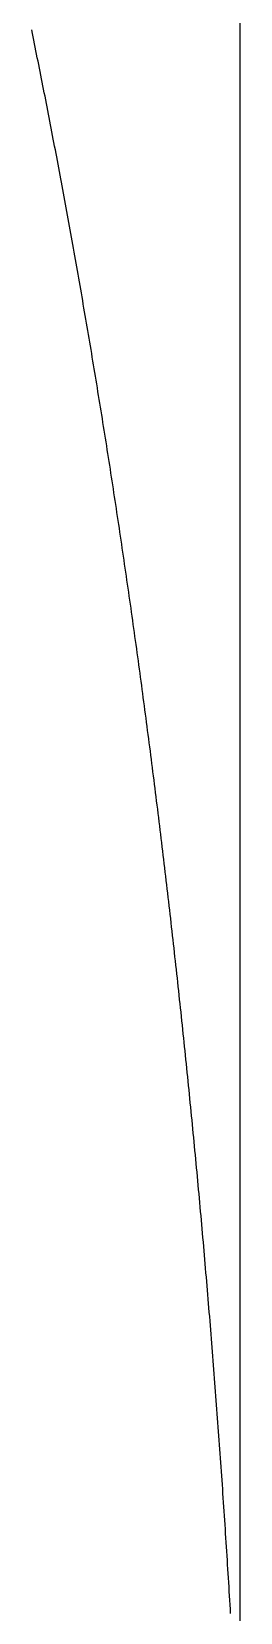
# Model space of a CAD drawing. Extents: x -14 to 315, y -179 to 16.
# Drawn here: x 312.48 to 315.25, y -26.02 to -5.02 of the extents above; entities that cross this region are included whole.
import ezdxf

# ---------------------------------------------------------------- set-up
doc = ezdxf.new("R2010")
doc.units = 0
doc.layers.add('BLACK', color=7, linetype='CONTINUOUS')

msp = doc.modelspace()

# ---------------------------------------------------------------- linework, layer by layer
at = {"layer": 'BLACK', "linetype": 'CONTINUOUS'}
for p, q in [((315.25, -66.5), (315.25, 9.5)), ((312.494104, -5.044883), (312.484724, -4.998959)), ((312.50348, -5.090887), (312.494104, -5.044883)), ((312.512842, -5.136921), (312.50348, -5.090887)), ((312.522199, -5.183035), (312.512842, -5.136921)), ((312.531542, -5.229179), (312.522199, -5.183035)), ((312.540881, -5.275402), (312.531542, -5.229179)), ((312.550206, -5.321657), (312.540881, -5.275402)), ((312.559525, -5.367989), (312.550206, -5.321657)), ((312.568831, -5.414353), (312.559525, -5.367989)), ((312.578132, -5.460795), (312.568831, -5.414353)), ((312.587419, -5.507268), (312.578132, -5.460795)), ((312.596701, -5.553819), (312.587419, -5.507268)), ((312.605968, -5.600401), (312.596701, -5.553819)), ((312.615231, -5.647061), (312.605968, -5.600401)), ((312.624479, -5.693751), (312.615231, -5.647061)), ((312.633723, -5.74052), (312.624479, -5.693751)), ((312.642952, -5.787319), (312.633723, -5.74052)), ((312.652176, -5.834196), (312.642952, -5.787319)), ((312.661385, -5.881103), (312.652176, -5.834196)), ((312.67059, -5.928088), (312.661385, -5.881103)), ((312.67978, -5.975104), (312.67059, -5.928088)), ((312.688964, -6.022196), (312.67978, -5.975104)), ((312.698134, -6.06932), (312.688964, -6.022196)), ((312.707299, -6.11652), (312.698134, -6.06932)), ((312.716449, -6.163751), (312.707299, -6.11652)), ((312.725594, -6.211059), (312.716449, -6.163751)), ((312.734724, -6.258397), (312.725594, -6.211059)), ((312.743849, -6.305812), (312.734724, -6.258397)), ((312.752959, -6.353257), (312.743849, -6.305812)), ((312.762064, -6.400779), (312.752959, -6.353257)), ((312.771153, -6.448331), (312.762064, -6.400779)), ((312.780237, -6.495959), (312.771153, -6.448331)), ((312.789307, -6.543618), (312.780237, -6.495959)), ((312.79837, -6.591353), (312.789307, -6.543618)), ((312.807419, -6.639117), (312.79837, -6.591353)), ((312.816462, -6.686958), (312.807419, -6.639117)), ((312.82549, -6.734829), (312.816462, -6.686958)), ((312.834512, -6.782775), (312.82549, -6.734829)), ((312.843519, -6.830752), (312.834512, -6.782775)), ((312.85252, -6.878804), (312.843519, -6.830752)), ((312.861506, -6.926886), (312.85252, -6.878804)), ((312.870486, -6.975043), (312.861506, -6.926886)), ((312.879451, -7.02323), (312.870486, -6.975043)), ((312.88841, -7.071493), (312.879451, -7.02323)), ((312.897354, -7.119784), (312.88841, -7.071493)), ((312.906292, -7.168151), (312.897354, -7.119784)), ((312.915214, -7.216548), (312.906292, -7.168151)), ((312.92413, -7.265019), (312.915214, -7.216548)), ((312.933031, -7.31352), (312.92413, -7.265019)), ((312.941925, -7.362096), (312.933031, -7.31352)), ((312.950805, -7.4107), (312.941925, -7.362096)), ((312.959677, -7.459379), (312.950805, -7.4107)), ((312.968535, -7.508088), (312.959677, -7.459379)), ((312.977386, -7.556871), (312.968535, -7.508088)), ((312.986221, -7.605682), (312.977386, -7.556871)), ((312.99505, -7.654568), (312.986221, -7.605682)), ((313.003864, -7.703483), (312.99505, -7.654568)), ((313.01267, -7.752472), (313.003864, -7.703483)), ((313.021461, -7.80149), (313.01267, -7.752472)), ((313.030246, -7.850581), (313.021461, -7.80149)), ((313.039015, -7.899701), (313.030246, -7.850581)), ((313.047777, -7.948895), (313.039015, -7.899701)), ((313.056523, -7.998117), (313.047777, -7.948895)), ((313.065262, -8.047412), (313.056523, -7.998117)), ((313.073986, -8.096736), (313.065262, -8.047412)), ((313.082703, -8.146134), (313.073986, -8.096736)), ((313.091404, -8.195559), (313.082703, -8.146134)), ((313.100098, -8.245057), (313.091404, -8.195559)), ((313.108776, -8.294584), (313.100098, -8.245057)), ((313.117447, -8.344183), (313.108776, -8.294584)), ((313.126102, -8.393811), (313.117447, -8.344183)), ((313.13475, -8.443511), (313.126102, -8.393811)), ((313.143382, -8.493239), (313.13475, -8.443511)), ((313.152007, -8.543039), (313.143382, -8.493239)), ((313.160616, -8.592867), (313.152007, -8.543039)), ((313.169217, -8.642767), (313.160616, -8.592867)), ((313.177802, -8.692695), (313.169217, -8.642767)), ((313.18638, -8.742695), (313.177802, -8.692695)), ((313.194942, -8.792722), (313.18638, -8.742695)), ((313.203496, -8.842821), (313.194942, -8.792722)), ((313.212034, -8.892948), (313.203496, -8.842821)), ((313.220564, -8.943146), (313.212034, -8.892948)), ((313.229078, -8.993371), (313.220564, -8.943146)), ((313.237585, -9.043667), (313.229078, -8.993371)), ((313.246075, -9.093991), (313.237585, -9.043667)), ((313.254557, -9.144385), (313.246075, -9.093991)), ((313.263024, -9.194807), (313.254557, -9.144385)), ((313.271482, -9.245299), (313.263024, -9.194807)), ((313.279924, -9.295819), (313.271482, -9.245299)), ((313.288358, -9.346408), (313.279924, -9.295819)), ((313.296775, -9.397025), (313.288358, -9.346408)), ((313.305185, -9.447711), (313.296775, -9.397025)), ((313.313578, -9.498425), (313.305185, -9.447711)), ((313.321963, -9.549208), (313.313578, -9.498425)), ((313.330331, -9.600019), (313.321963, -9.549208)), ((313.338691, -9.650898), (313.330331, -9.600019)), ((313.347035, -9.701805), (313.338691, -9.650898)), ((313.35537, -9.75278), (313.347035, -9.701805)), ((313.363689, -9.803782), (313.35537, -9.75278)), ((313.371999, -9.854853), (313.363689, -9.803782)), ((313.380293, -9.905951), (313.371999, -9.854853)), ((313.388578, -9.957117), (313.380293, -9.905951)), ((313.396847, -10.008309), (313.388578, -9.957117)), ((313.405107, -10.05957), (313.396847, -10.008309)), ((313.41335, -10.110857), (313.405107, -10.05957)), ((313.421585, -10.162213), (313.41335, -10.110857)), ((313.429803, -10.213594), (313.421585, -10.162213)), ((313.438012, -10.265043), (313.429803, -10.213594)), ((313.446204, -10.316518), (313.438012, -10.265043)), ((313.454387, -10.368061), (313.446204, -10.316518)), ((313.462554, -10.41963), (313.454387, -10.368061)), ((313.470712, -10.471265), (313.462554, -10.41963)), ((313.478853, -10.522927), (313.470712, -10.471265)), ((313.486984, -10.574655), (313.478853, -10.522927)), ((313.495099, -10.62641), (313.486984, -10.574655)), ((313.503204, -10.67823), (313.495099, -10.62641)), ((313.511293, -10.730077), (313.503204, -10.67823)), ((313.519373, -10.781989), (313.511293, -10.730077)), ((313.527435, -10.833927), (313.519373, -10.781989)), ((313.535488, -10.885931), (313.527435, -10.833927)), ((313.543525, -10.937961), (313.535488, -10.885931)), ((313.551551, -10.990056), (313.543525, -10.937961)), ((313.559561, -11.042176), (313.551551, -10.990056)), ((313.567561, -11.094362), (313.559561, -11.042176)), ((313.575544, -11.146573), (313.567561, -11.094362)), ((313.583517, -11.198848), (313.575544, -11.146573)), ((313.591473, -11.251149), (313.583517, -11.198848)), ((313.59942, -11.303515), (313.591473, -11.251149)), ((313.607349, -11.355905), (313.59942, -11.303515)), ((313.615269, -11.40836), (313.607349, -11.355905)), ((313.623171, -11.46084), (313.615269, -11.40836)), ((313.631063, -11.513383), (313.623171, -11.46084)), ((313.638939, -11.565951), (313.631063, -11.513383)), ((313.646804, -11.618583), (313.638939, -11.565951)), ((313.654652, -11.67124), (313.646804, -11.618583)), ((313.662489, -11.72396), (313.654652, -11.67124)), ((313.67031, -11.776704), (313.662489, -11.72396)), ((313.67812, -11.829511), (313.67031, -11.776704)), ((313.685913, -11.882343), (313.67812, -11.829511)), ((313.693696, -11.935237), (313.685913, -11.882343)), ((313.701461, -11.988156), (313.693696, -11.935237)), ((313.709216, -12.041137), (313.701461, -11.988156)), ((313.716954, -12.094142), (313.709216, -12.041137)), ((313.72468, -12.147208), (313.716954, -12.094142)), ((313.73239, -12.200299), (313.72468, -12.147208)), ((313.740089, -12.253452), (313.73239, -12.200299)), ((313.747771, -12.306628), (313.740089, -12.253452)), ((313.755441, -12.359866), (313.747771, -12.306628)), ((313.763095, -12.413127), (313.755441, -12.359866)), ((313.770737, -12.46645), (313.763095, -12.413127)), ((313.778362, -12.519796), (313.770737, -12.46645)), ((313.785976, -12.573202), (313.778362, -12.519796)), ((313.793573, -12.626632), (313.785976, -12.573202)), ((313.801158, -12.680122), (313.793573, -12.626632)), ((313.808727, -12.733636), (313.801158, -12.680122)), ((313.816283, -12.787209), (313.808727, -12.733636)), ((313.823823, -12.840805), (313.816283, -12.787209)), ((313.831351, -12.894462), (313.823823, -12.840805)), ((313.838861, -12.948141), (313.831351, -12.894462)), ((313.84636, -13.001879), (313.838861, -12.948141)), ((313.853842, -13.05564), (313.84636, -13.001879)), ((313.861312, -13.10946), (313.853842, -13.05564)), ((313.868765, -13.163303), (313.861312, -13.10946)), ((313.876205, -13.217204), (313.868765, -13.163303)), ((313.883629, -13.271128), (313.876205, -13.217204)), ((313.89104, -13.32511), (313.883629, -13.271128)), ((313.898434, -13.379114), (313.89104, -13.32511)), ((313.905816, -13.433176), (313.898434, -13.379114)), ((313.913181, -13.487261), (313.905816, -13.433176)), ((313.920533, -13.541403), (313.913181, -13.487261)), ((313.927869, -13.595567), (313.920533, -13.541403)), ((313.935191, -13.649788), (313.927869, -13.595567)), ((313.942497, -13.704031), (313.935191, -13.649788)), ((313.94979, -13.75833), (313.942497, -13.704031)), ((313.957065, -13.812652), (313.94979, -13.75833)), ((313.964328, -13.86703), (313.957065, -13.812652)), ((313.971574, -13.921429), (313.964328, -13.86703)), ((313.978807, -13.975884), (313.971574, -13.921429)), ((313.986022, -14.030361), (313.978807, -13.975884)), ((313.993225, -14.084894), (313.986022, -14.030361)), ((314.00041, -14.139448), (313.993225, -14.084894)), ((314.007583, -14.194057), (314.00041, -14.139448)), ((314.014738, -14.248687), (314.007583, -14.194057)), ((314.02188, -14.303372), (314.014738, -14.248687)), ((314.029005, -14.358078), (314.02188, -14.303372)), ((314.036116, -14.412839), (314.029005, -14.358078)), ((314.04321, -14.46762), (314.036116, -14.412839)), ((314.050291, -14.522455), (314.04321, -14.46762)), ((314.057354, -14.577312), (314.050291, -14.522455)), ((314.064404, -14.632221), (314.057354, -14.577312)), ((314.071437, -14.687152), (314.064404, -14.632221)), ((314.078456, -14.742135), (314.071437, -14.687152)), ((314.085458, -14.79714), (314.078456, -14.742135)), ((314.092446, -14.852196), (314.085458, -14.79714)), ((314.099416, -14.907274), (314.092446, -14.852196)), ((314.106373, -14.962403), (314.099416, -14.907274)), ((314.113313, -15.017553), (314.106373, -14.962403)), ((314.120238, -15.072755), (314.113313, -15.017553)), ((314.127146, -15.127977), (314.120238, -15.072755)), ((314.134041, -15.18325), (314.127146, -15.127977)), ((314.140917, -15.238544), (314.134041, -15.18325)), ((314.14778, -15.293888), (314.140917, -15.238544)), ((314.154625, -15.349252), (314.14778, -15.293888)), ((314.161456, -15.404667), (314.154625, -15.349252)), ((314.16827, -15.460101), (314.161456, -15.404667)), ((314.175069, -15.515586), (314.16827, -15.460101)), ((314.181851, -15.57109), (314.175069, -15.515586)), ((314.188619, -15.626644), (314.181851, -15.57109)), ((314.195368, -15.682218), (314.188619, -15.626644)), ((314.202104, -15.737841), (314.195368, -15.682218)), ((314.208822, -15.793483), (314.202104, -15.737841)), ((314.215525, -15.849174), (314.208822, -15.793483)), ((314.222211, -15.904884), (314.215525, -15.849174)), ((314.228882, -15.960642), (314.222211, -15.904884)), ((314.235536, -16.01642), (314.228882, -15.960642)), ((314.242175, -16.072245), (314.235536, -16.01642)), ((314.248796, -16.12809), (314.242175, -16.072245)), ((314.255403, -16.183982), (314.248796, -16.12809)), ((314.261991, -16.239892), (314.255403, -16.183982)), ((314.268565, -16.29585), (314.261991, -16.239892)), ((314.275121, -16.351826), (314.268565, -16.29585)), ((314.281663, -16.407849), (314.275121, -16.351826)), ((314.288186, -16.463891), (314.281663, -16.407849)), ((314.294695, -16.519978), (314.288186, -16.463891)), ((314.301185, -16.576084), (314.294695, -16.519978)), ((314.307661, -16.632236), (314.301185, -16.576084)), ((314.314119, -16.688405), (314.307661, -16.632236)), ((314.320561, -16.74462), (314.314119, -16.688405)), ((314.326986, -16.800853), (314.320561, -16.74462)), ((314.333396, -16.857131), (314.326986, -16.800853)), ((314.339787, -16.913427), (314.333396, -16.857131)), ((314.346164, -16.969767), (314.339787, -16.913427)), ((314.352522, -17.026124), (314.346164, -16.969767)), ((314.358865, -17.082526), (314.352522, -17.026124)), ((314.36519, -17.138945), (314.358865, -17.082526)), ((314.371499, -17.195408), (314.36519, -17.138945)), ((314.377791, -17.251888), (314.371499, -17.195408)), ((314.384067, -17.30841), (314.377791, -17.251888)), ((314.390325, -17.364951), (314.384067, -17.30841)), ((314.396567, -17.421533), (314.390325, -17.364951)), ((314.402791, -17.478133), (314.396567, -17.421533)), ((314.409, -17.534775), (314.402791, -17.478133)), ((314.41519, -17.591433), (314.409, -17.534775)), ((314.421365, -17.648134), (314.41519, -17.591433)), ((314.427522, -17.704851), (314.421365, -17.648134)), ((314.433662, -17.761609), (314.427522, -17.704851)), ((314.439785, -17.818383), (314.433662, -17.761609)), ((314.445892, -17.875199), (314.439785, -17.818383)), ((314.45198, -17.93203), (314.445892, -17.875199)), ((314.458053, -17.988902), (314.45198, -17.93203)), ((314.464107, -18.045791), (314.458053, -17.988902)), ((314.470145, -18.102718), (314.464107, -18.045791)), ((314.476165, -18.159662), (314.470145, -18.102718)), ((314.482169, -18.216646), (314.476165, -18.159662)), ((314.488154, -18.273645), (314.482169, -18.216646)), ((314.494124, -18.330683), (314.488154, -18.273645)), ((314.500074, -18.387736), (314.494124, -18.330683)), ((314.506009, -18.444828), (314.500074, -18.387736)), ((314.511925, -18.501936), (314.506009, -18.444828)), ((314.517825, -18.559081), (314.511925, -18.501936)), ((314.523707, -18.616242), (314.517825, -18.559081)), ((314.529572, -18.67344), (314.523707, -18.616242)), ((314.535419, -18.730653), (314.529572, -18.67344)), ((314.541249, -18.787903), (314.535419, -18.730653)), ((314.547061, -18.845169), (314.541249, -18.787903)), ((314.552856, -18.90247), (314.547061, -18.845169)), ((314.558633, -18.959787), (314.552856, -18.90247)), ((314.564393, -19.017139), (314.558633, -18.959787)), ((314.570135, -19.074506), (314.564393, -19.017139)), ((314.57586, -19.131909), (314.570135, -19.074506)), ((314.581566, -19.189326), (314.57586, -19.131909)), ((314.587256, -19.246778), (314.581566, -19.189326)), ((314.592927, -19.304244), (314.587256, -19.246778)), ((314.598582, -19.361745), (314.592927, -19.304244)), ((314.604217, -19.41926), (314.598582, -19.361745)), ((314.609836, -19.476809), (314.604217, -19.41926)), ((314.615436, -19.534372), (314.609836, -19.476809)), ((314.62102, -19.591968), (314.615436, -19.534372)), ((314.626584, -19.649578), (314.62102, -19.591968)), ((314.632132, -19.707221), (314.626584, -19.649578)), ((314.63766, -19.764878), (314.632132, -19.707221)), ((314.643172, -19.822568), (314.63766, -19.764878)), ((314.648665, -19.880271), (314.643172, -19.822568)), ((314.654141, -19.938005), (314.648665, -19.880271)), ((314.659598, -19.995753), (314.654141, -19.938005)), ((314.665038, -20.053533), (314.659598, -19.995753)), ((314.670459, -20.111326), (314.665038, -20.053533)), ((314.675863, -20.169149), (314.670459, -20.111326)), ((314.681248, -20.226986), (314.675863, -20.169149)), ((314.686616, -20.284853), (314.681248, -20.226986)), ((314.691965, -20.342733), (314.686616, -20.284853)), ((314.697297, -20.400643), (314.691965, -20.342733)), ((314.702609, -20.458565), (314.697297, -20.400643)), ((314.707904, -20.516517), (314.702609, -20.458565)), ((314.713181, -20.574482), (314.707904, -20.516517)), ((314.718439, -20.632475), (314.713181, -20.574482)), ((314.723679, -20.690481), (314.718439, -20.632475)), ((314.728902, -20.748515), (314.723679, -20.690481)), ((314.734105, -20.806561), (314.728902, -20.748515)), ((314.739291, -20.864635), (314.734105, -20.806561)), ((314.744457, -20.922721), (314.739291, -20.864635)), ((314.749606, -20.980834), (314.744457, -20.922721)), ((314.754736, -21.038959), (314.749606, -20.980834)), ((314.759849, -21.097111), (314.754736, -21.038959)), ((314.764942, -21.155274), (314.759849, -21.097111)), ((314.770017, -21.213464), (314.764942, -21.155274)), ((314.775074, -21.271665), (314.770017, -21.213464)), ((314.780112, -21.329893), (314.775074, -21.271665)), ((314.785132, -21.388131), (314.780112, -21.329893)), ((314.790133, -21.446395), (314.785132, -21.388131)), ((314.795115, -21.504669), (314.790133, -21.446395)), ((314.80008, -21.562969), (314.795115, -21.504669)), ((314.805025, -21.621279), (314.80008, -21.562969)), ((314.809952, -21.679614), (314.805025, -21.621279)), ((314.81486, -21.737959), (314.809952, -21.679614)), ((314.81975, -21.796328), (314.81486, -21.737959)), ((314.824621, -21.854707), (314.81975, -21.796328)), ((314.829474, -21.91311), (314.824621, -21.854707)), ((314.834307, -21.971523), (314.829474, -21.91311)), ((314.839122, -22.029959), (314.834307, -21.971523)), ((314.843918, -22.088405), (314.839122, -22.029959)), ((314.848696, -22.146873), (314.843918, -22.088405)), ((314.853455, -22.205351), (314.848696, -22.146873)), ((314.858195, -22.263851), (314.853455, -22.205351)), ((314.862916, -22.32236), (314.858195, -22.263851)), ((314.867618, -22.380891), (314.862916, -22.32236)), ((314.872301, -22.439431), (314.867618, -22.380891)), ((314.876966, -22.497992), (314.872301, -22.439431)), ((314.881612, -22.556562), (314.876966, -22.497992)), ((314.886239, -22.615153), (314.881612, -22.556562)), ((314.890846, -22.673752), (314.886239, -22.615153)), ((314.895435, -22.732371), (314.890846, -22.673752)), ((314.900005, -22.790999), (314.895435, -22.732371)), ((314.904556, -22.849647), (314.900005, -22.790999)), ((314.909088, -22.908303), (314.904556, -22.849647)), ((314.913601, -22.966977), (314.909088, -22.908303)), ((314.918095, -23.02566), (314.913601, -22.966977)), ((314.92257, -23.084361), (314.918095, -23.02566)), ((314.927026, -23.143071), (314.92257, -23.084361)), ((314.931463, -23.201798), (314.927026, -23.143071)), ((314.93588, -23.260533), (314.931463, -23.201798)), ((314.940279, -23.319285), (314.93588, -23.260533)), ((314.944658, -23.378046), (314.940279, -23.319285)), ((314.949019, -23.436822), (314.944658, -23.378046)), ((314.953359, -23.495607), (314.949019, -23.436822)), ((314.957682, -23.554407), (314.953359, -23.495607)), ((314.961984, -23.613216), (314.957682, -23.554407)), ((314.966268, -23.672039), (314.961984, -23.613216)), ((314.970532, -23.73087), (314.966268, -23.672039)), ((314.974777, -23.789716), (314.970532, -23.73087)), ((314.979003, -23.848569), (314.974777, -23.789716)), ((314.983209, -23.907436), (314.979003, -23.848569)), ((314.987396, -23.966311), (314.983209, -23.907436)), ((314.991564, -24.025199), (314.987396, -23.966311)), ((314.995712, -24.084094), (314.991564, -24.025199)), ((314.999842, -24.143003), (314.995712, -24.084094)), ((315.003951, -24.201918), (314.999842, -24.143003)), ((315.008042, -24.260845), (315.003951, -24.201918)), ((315.012113, -24.31978), (315.008042, -24.260845)), ((315.016164, -24.378726), (315.012113, -24.31978)), ((315.020197, -24.437679), (315.016164, -24.378726)), ((315.024209, -24.496644), (315.020197, -24.437679)), ((315.028203, -24.555614), (315.024209, -24.496644)), ((315.032176, -24.614596), (315.028203, -24.555614)), ((315.036131, -24.673584), (315.032176, -24.614596)), ((315.040066, -24.732582), (315.036131, -24.673584)), ((315.043981, -24.791586), (315.040066, -24.732582)), ((315.047877, -24.850599), (315.043981, -24.791586)), ((315.051753, -24.909619), (315.047877, -24.850599)), ((315.05561, -24.968648), (315.051753, -24.909619)), ((315.059447, -25.027682), (315.05561, -24.968648)), ((315.063264, -25.086726), (315.059447, -25.027682)), ((315.067062, -25.145774), (315.063264, -25.086726)), ((315.070841, -25.204831), (315.067062, -25.145774)), ((315.074599, -25.263893), (315.070841, -25.204831)), ((315.078338, -25.322963), (315.074599, -25.263893)), ((315.082058, -25.382037), (315.078338, -25.322963)), ((315.085758, -25.441119), (315.082058, -25.382037)), ((315.089438, -25.500206), (315.085758, -25.441119)), ((315.093098, -25.559299), (315.089438, -25.500206)), ((315.096739, -25.618397), (315.093098, -25.559299)), ((315.10036, -25.6775), (315.096739, -25.618397)), ((315.103961, -25.736609), (315.10036, -25.6775)), ((315.107543, -25.795722), (315.103961, -25.736609)), ((315.111104, -25.85484), (315.107543, -25.795722)), ((315.114646, -25.913963), (315.111104, -25.85484)), ((315.118169, -25.97309), (315.114646, -25.913963)), ((315.121671, -26.032222), (315.118169, -25.97309))]:
    msp.add_line(p, q, dxfattribs=at)

doc.saveas('drawing.dxf')
